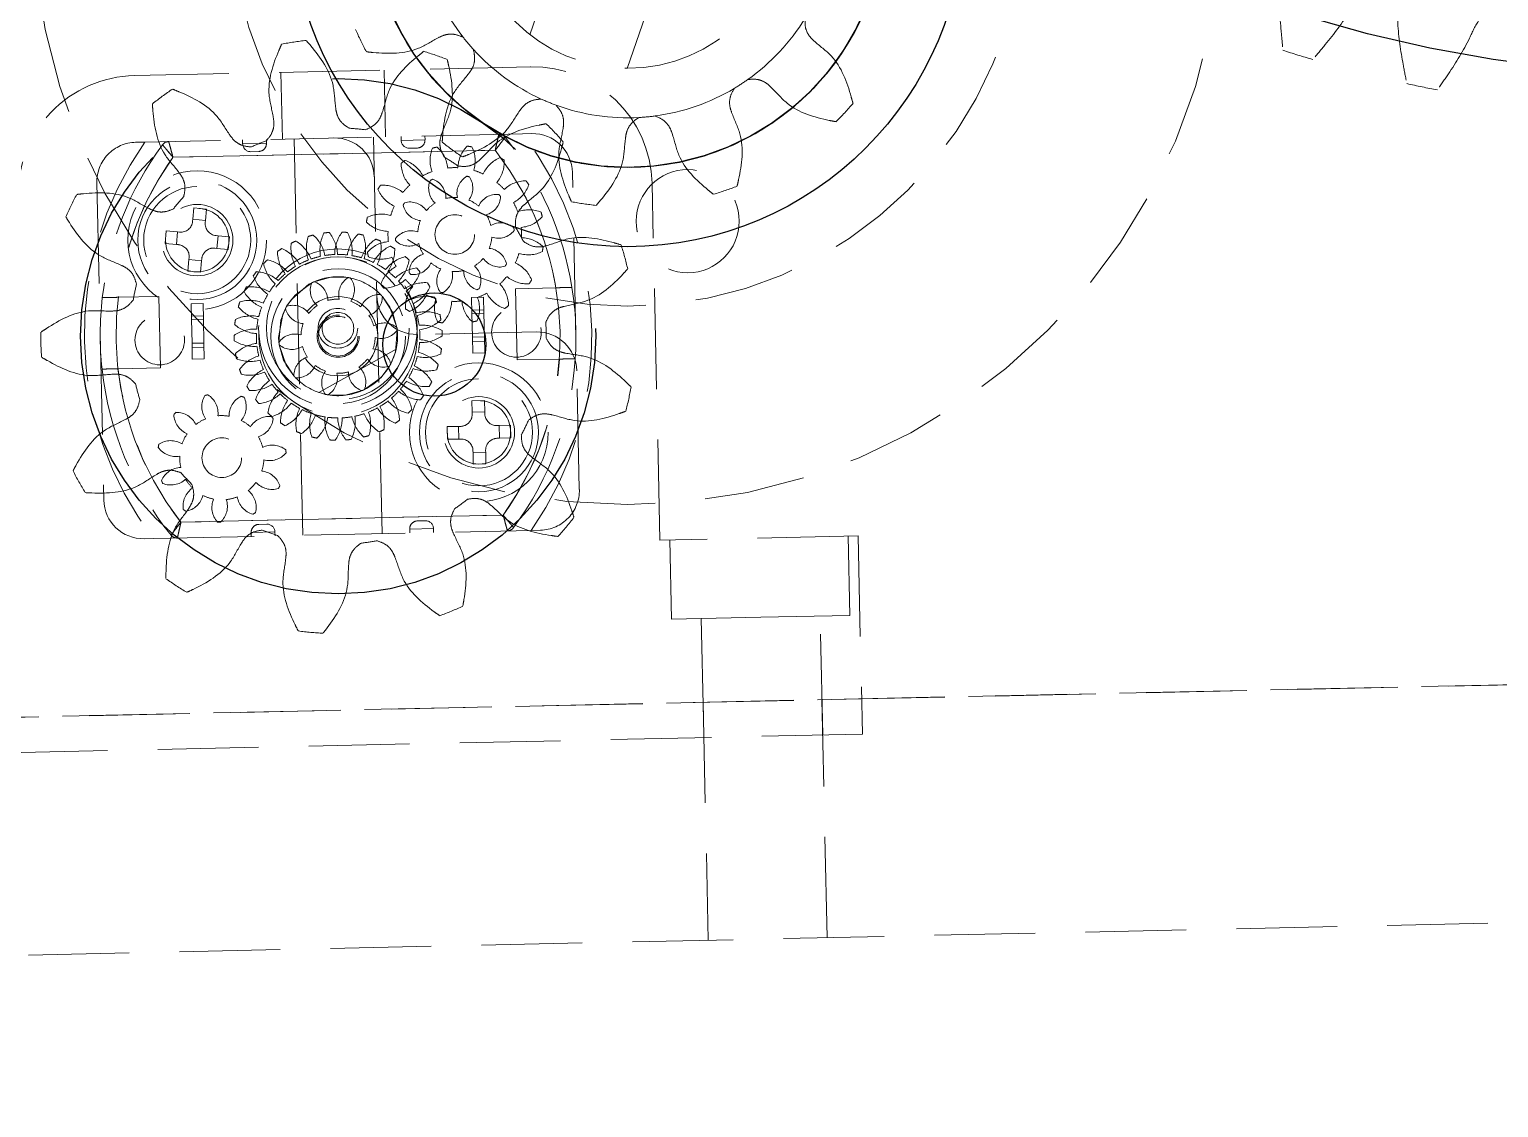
# Model space of a CAD drawing. Header units: millimetres. Extents: x 0 to 420, y 0 to 297.
# Drawn here: x 92.2 to 110.73, y 207.34 to 220.93 of the extents above; entities that cross this region are included whole.
import ezdxf

# ---------------------------------------------------------------- set-up
doc = ezdxf.new("R2010")
doc.units = ezdxf.units.MM
doc.linetypes.add('CENTERX2', pattern=[20.32, 12.7, -2.54, 2.54, -2.54])
doc.linetypes.add('HIDDEN', pattern=[1.905, 1.27, -0.635])

msp = doc.modelspace()

# ---------------------------------------------------------------- linework, layer by layer
at = {"color": 7, "linetype": 'HIDDEN', "lineweight": 18}
for p, q in [((98.777, 221.642), (98.509, 220.866)), ((99.738, 220.441), (100.006, 221.219)), ((98.52, 220.46), (93.521, 220.351)), ((95.37, 220.392), (95.389, 219.551)), ((96.688, 219.579), (96.67, 220.42)), ((98.418, 219.617), (93.654, 219.513)), ((98.535, 219.62), (98.418, 219.617)), ((93.654, 219.513), (93.537, 219.511)), ((94.887, 219.49), (94.886, 219.54)), ((95.187, 219.497), (94.887, 219.49)), ((94.887, 219.49), (95.187, 219.497)), ((95.187, 219.497), (95.186, 219.547)), ((95.645, 214.556), (95.536, 219.554)), ((95.645, 214.556), (95.536, 219.554)), ((96.645, 214.577), (96.536, 219.576)), ((96.645, 214.577), (96.536, 219.576)), ((96.887, 219.534), (96.886, 219.584)), ((97.187, 219.54), (96.887, 219.534)), ((96.887, 219.534), (97.187, 219.54)), ((96.989, 219.436), (97.089, 219.438)), ((97.187, 219.54), (97.186, 219.59)), ((94.008, 219.321), (98.072, 219.41)), ((98.072, 219.41), (94.008, 219.321)), ((94.99, 219.392), (95.09, 219.395)), ((99.133, 215.132), (99.046, 219.131)), ((93.048, 219), (93.135, 215.001)), ((100.15, 214.494), (100.052, 218.993)), ((94.258, 218.54), (94.272, 218.683)), ((94.431, 218.668), (94.272, 218.683)), ((94.258, 218.54), (94.256, 218.514)), ((94.418, 218.524), (94.258, 218.54)), ((94.415, 218.499), (94.418, 218.524)), ((94.418, 218.524), (94.431, 218.668)), ((93.923, 218.395), (93.908, 218.236)), ((94.067, 218.381), (93.923, 218.395)), ((94.067, 218.381), (94.052, 218.222)), ((94.092, 218.379), (94.067, 218.381)), ((94.576, 218.333), (94.55, 218.335)), ((94.561, 218.173), (94.576, 218.333)), ((94.576, 218.333), (94.72, 218.319)), ((94.704, 218.16), (94.72, 218.319)), ((94.052, 218.222), (93.908, 218.236)), ((94.052, 218.222), (94.077, 218.22)), ((94.535, 218.176), (94.561, 218.173)), ((94.561, 218.173), (94.704, 218.16)), ((94.21, 218.031), (94.196, 217.887)), ((94.212, 218.056), (94.21, 218.031)), ((94.21, 218.031), (94.369, 218.015)), ((94.369, 218.015), (94.355, 217.872)), ((94.369, 218.015), (94.371, 218.041)), ((94.196, 217.887), (94.355, 217.872)), ((95.723, 217.72), (95.758, 217.738)), ((98.838, 217.676), (98.328, 217.665)), ((98.328, 217.665), (98.348, 216.766)), ((93.829, 217.567), (93.319, 217.556)), ((93.849, 216.667), (93.829, 217.567)), ((94.237, 217.476), (94.387, 217.479)), ((94.241, 217.276), (94.237, 217.476)), ((94.387, 217.479), (94.391, 217.279)), ((97.775, 217.553), (97.925, 217.556)), ((97.779, 217.353), (97.775, 217.553)), ((97.928, 217.4), (97.778, 217.396)), ((97.925, 217.556), (97.929, 217.357)), ((94.39, 217.322), (94.24, 217.319)), ((94.391, 217.279), (94.241, 217.276)), ((94.241, 217.276), (94.248, 216.976)), ((94.398, 216.979), (94.391, 217.279)), ((97.929, 217.357), (97.779, 217.353)), ((97.779, 217.353), (97.786, 217.053)), ((97.936, 217.057), (97.929, 217.357)), ((95.344, 216.99), (95.341, 217.049)), ((98.59, 217.12), (97.09, 217.088)), ((97.786, 217.053), (97.936, 217.057)), ((97.79, 216.853), (97.786, 217.053)), ((97.936, 217.057), (97.94, 216.857)), ((94.248, 216.976), (94.398, 216.979)), ((94.252, 216.776), (94.248, 216.976)), ((94.249, 216.919), (94.399, 216.923)), ((94.398, 216.979), (94.402, 216.78)), ((95.848, 216.356), (96.823, 216.904)), ((96.823, 216.904), (95.848, 216.356)), ((97.787, 216.996), (97.937, 217)), ((97.94, 216.857), (97.79, 216.853)), ((93.315, 216.656), (93.849, 216.667)), ((94.402, 216.78), (94.252, 216.776)), ((98.348, 216.766), (98.882, 216.777)), ((97.939, 216.256), (97.779, 216.252)), ((97.782, 216.108), (97.779, 216.252)), ((97.942, 216.112), (97.782, 216.108)), ((97.782, 216.108), (97.782, 216.082)), ((97.942, 216.112), (97.939, 216.256)), ((97.942, 216.086), (97.942, 216.112)), ((97.61, 215.929), (97.466, 215.926)), ((97.466, 215.926), (97.469, 215.766)), ((97.61, 215.929), (97.614, 215.769)), ((97.636, 215.929), (97.61, 215.929)), ((98.121, 215.94), (98.096, 215.939)), ((98.121, 215.94), (98.266, 215.943)), ((98.125, 215.78), (98.121, 215.94)), ((98.269, 215.783), (98.266, 215.943)), ((97.614, 215.769), (97.469, 215.766)), ((97.614, 215.769), (97.639, 215.769)), ((98.099, 215.779), (98.125, 215.78)), ((98.125, 215.78), (98.269, 215.783)), ((97.792, 215.623), (97.793, 215.597)), ((97.793, 215.597), (97.953, 215.6)), ((97.793, 215.597), (97.796, 215.453)), ((97.953, 215.6), (97.952, 215.626)), ((97.953, 215.6), (97.956, 215.456)), ((97.796, 215.453), (97.956, 215.456)), ((98.173, 214.811), (94.109, 214.722)), ((94.109, 214.722), (98.173, 214.811)), ((93.763, 214.515), (98.527, 214.618)), ((95.192, 214.696), (95.092, 214.694)), ((96.994, 214.635), (97.294, 214.642)), ((97.294, 214.642), (96.994, 214.635)), ((96.994, 214.635), (96.995, 214.585)), ((97.192, 214.739), (97.092, 214.737)), ((97.294, 214.642), (97.295, 214.592)), ((98.527, 214.618), (98.644, 214.621)), ((93.646, 214.512), (93.763, 214.515)), ((94.994, 214.591), (95.294, 214.598)), ((95.294, 214.598), (94.994, 214.591)), ((94.994, 214.591), (94.995, 214.541)), ((95.294, 214.598), (95.295, 214.548)), ((102.65, 214.549), (100.15, 214.494)), ((100.275, 214.497), (100.297, 213.497)), ((102.546, 213.546), (102.525, 214.546)), ((102.65, 214.549), (102.704, 212.05)), ((100.297, 213.497), (101.422, 213.522)), ((100.672, 213.506), (100.705, 212.006)), ((101.422, 213.522), (102.546, 213.546)), ((102.204, 212.039), (102.171, 213.538)), ((141.835, 213.348), (68.042, 211.739)), ((147.213, 213.463), (85.212, 212.114)), ((141.835, 213.346), (85.214, 212.112)), ((100.695, 212.451), (100.76, 209.451)), ((102.26, 209.484), (102.194, 212.483)), ((102.704, 212.05), (89.707, 211.766)), ((141.068, 210.33), (68.107, 208.739))]:
    msp.add_line(p, q, dxfattribs=at)
at = {"color": 7, "linetype": 'HIDDEN', "lineweight": 18, "flags": 128}
for points in [[(95.788, 217.752), (96.001, 217.811), (96.216, 217.805)], [(95.442, 217.443), (95.549, 217.584), (95.758, 217.738)], [(95.442, 217.443), (95.501, 217.529), (95.723, 217.72)], [(95.341, 217.049), (95.392, 217.338), (95.426, 217.414)], [(95.344, 216.99), (95.368, 217.268), (95.426, 217.414)], [(96.649, 217.566), (96.744, 217.433), (96.833, 217.175)], [(96.649, 217.566), (96.777, 217.368), (96.833, 217.175)], [(96.837, 217.142), (96.813, 216.863), (96.755, 216.718)], [(95.532, 216.566), (95.437, 216.699), (95.348, 216.957)], [(95.532, 216.566), (95.404, 216.764), (95.348, 216.957)], [(96.739, 216.689), (96.632, 216.547), (96.423, 216.394)], [(96.394, 216.38), (96.18, 216.321), (95.965, 216.326)]]:
    msp.add_lwpolyline(points, dxfattribs=at)
at = {"color": 7, "linetype": 'Continuous', "lineweight": 25}
for centre, radius in [((99.742, 222.444), 43.065), ((99.742, 222.444), 4.25), ((99.742, 222.444), 3.25), ((99.742, 222.444), 3.25), ((97.305, 216.961), 0.65)]:
    msp.add_circle(centre, radius, dxfattribs=at)
at = {"color": 7, "linetype": 'CENTERX2'}
for centre, radius in [((113.135, 236.616), 16.25), ((99.742, 222.444), 3.25), ((96.091, 217.066), 3.25)]:
    msp.add_circle(centre, radius, dxfattribs=at)
at = {"color": 7, "linetype": 'HIDDEN', "lineweight": 18}
for centre, radius in [((99.742, 222.444), 7.5), ((99.742, 222.444), 5), ((99.742, 222.441), 3.25), ((99.742, 222.444), 2), ((94.314, 218.277), 0.875), ((100.501, 218.516), 0.65), ((94.314, 218.277), 0.75), ((94.314, 218.277), 0.675), ((94.314, 218.277), 0.45), ((94.314, 218.277), 0.4), ((97.563, 218.348), 0.25), ((96.088, 217.166), 1), ((96.091, 217.066), 1), ((96.088, 217.166), 0.9), ((96.091, 217.066), 0.85), ((96.091, 217.066), 0.5), ((96.088, 217.166), 0.25), ((98.34, 217.115), 0.313), ((93.841, 217.017), 0.312), ((96.091, 217.066), 0.266), ((96.091, 217.066), 0.25), ((96.088, 217.166), 0.2), ((97.867, 215.854), 0.875), ((97.867, 215.854), 0.75), ((97.867, 215.854), 0.675), ((97.867, 215.854), 0.45), ((97.867, 215.854), 0.4), ((94.624, 215.534), 0.25)]:
    msp.add_circle(centre, radius, dxfattribs=at)
for centre, radius, start, end in [((99.741, 222.442), 3.25, 181.246, 1.246), ((99.742, 222.441), 3.25, 181.2492, 1.2492), ((99.742, 222.444), 2.625, 194.5231, 217.7779), ((99.742, 222.444), 3.75, 203.7447, 208.5563), ((99.742, 222.444), 2.625, 305.2923, 328.5471), ((96.091, 217.066), 3.75, 96.1488, 100.9604), ((99.742, 222.444), 2.625, 217.7779, 222.2154), ((96.091, 217.066), 3.75, 68.4565, 73.2681), ((99.742, 222.444), 2.625, 222.2154, 245.4702), ((113.135, 236.616), 16.75, 252.1768, 253.5271), ((93.554, 218.852), 1.5, 91.2492, 181.2492), ((98.552, 218.961), 1.5, 1.2492, 91.2492), ((96.091, 217.066), 3.75, 123.8411, 128.6527), ((99.742, 222.444), 2.625, 277.6, 300.8548), ((99.742, 222.444), 2.625, 300.8548, 305.2923), ((113.135, 236.616), 16.75, 257.7152, 259.0656), ((99.742, 222.444), 2.625, 245.4702, 249.9077), ((99.742, 222.444), 3.75, 314.5139, 319.3255), ((99.742, 222.444), 2.625, 249.9077, 273.1625), ((99.742, 222.444), 2.625, 273.1625, 277.6), ((96.091, 217.066), 2.625, 82.4897, 86.9272), ((98.12, 219.511), 0.1, 38.8881, 91.2492), ((95.061, 217.043), 4.23, 325.0202, 37.4781), ((98.546, 219.12), 0.5, 1.2492, 91.2492), ((96.091, 217.066), 3.75, 40.7642, 45.5758), ((97.12, 217.088), 4.23, 145.0202, 217.4781), ((93.548, 219.011), 0.5, 91.2492, 181.2492), ((97.12, 217.088), 4.03, 143.6102, 173.3976), ((93.957, 219.42), 0.1, 91.2492, 143.6102), ((94.987, 219.492), 0.1, 181.2492, 271.2492), ((96.091, 217.066), 2.625, 110.182, 114.6195), ((95.087, 219.495), 0.1, 271.2492, 1.2492), ((96.047, 219.065), 0.5, 1.2492, 91.2492), ((96.987, 219.536), 0.1, 181.2492, 271.2492), ((97.087, 219.538), 0.1, 271.2492, 1.2492), ((97.651, 219.284), 0.4, 157.4154, 200.8437), ((97.563, 218.348), 1.125, 101.4166, 104.4927), ((97.075, 219.151), 0.4, 5.0657, 48.4939), ((99.742, 222.444), 3.75, 231.437, 236.2486), ((98.002, 219.179), 0.4, 134.9154, 178.3437), ((97.563, 218.348), 1.125, 78.9166, 81.9927), ((97.42, 219.277), 0.4, 342.5657, 25.9939), ((95.061, 217.043), 4.03, 9.1008, 38.8881), ((97.12, 217.088), 3.83, 144.3421, 218.1562), ((97.12, 217.088), 3.83, 144.3421, 172.9848), ((97.563, 218.348), 1.125, 123.9166, 126.9927), ((97.286, 219.246), 0.4, 179.9154, 223.3437), ((96.805, 218.904), 0.4, 27.5657, 70.9939), ((96.091, 217.066), 2.625, 54.7974, 59.2349), ((98.287, 218.948), 0.4, 112.4154, 155.8437), ((95.061, 217.043), 3.83, 324.3421, 38.1562), ((95.061, 217.043), 3.83, 9.5136, 38.1562), ((97.786, 219.261), 0.4, 320.0657, 3.4939), ((97.563, 218.348), 1.125, 56.4166, 59.4927), ((97.563, 218.348), 0.843, 109.8285, 118.5808), ((97.563, 218.348), 0.843, 87.3285, 96.0808), ((97.84, 218.866), 0.25, 119.9622, 191.6885), ((97.563, 218.348), 0.75, 75.7666, 78.2806), ((97.54, 218.935), 0.25, 322.3587, 34.085), ((97.563, 218.348), 0.843, 64.8285, 73.5808), ((97.563, 218.348), 1.125, 146.4166, 149.4927), ((96.963, 219.072), 0.4, 202.4154, 245.8437), ((96.65, 218.571), 0.4, 50.0657, 93.4939), ((97.563, 218.348), 0.843, 132.3285, 141.0808), ((97.483, 218.93), 0.25, 155.9622, 227.6885), ((97.563, 218.348), 0.75, 111.7666, 114.2806), ((97.2, 218.81), 0.25, 358.3587, 70.085), ((97.563, 218.348), 0.843, 42.3285, 51.0808), ((98.461, 218.625), 0.4, 89.9154, 133.3437), ((98.118, 219.106), 0.4, 297.5657, 340.9939), ((97.563, 218.348), 1.125, 33.9166, 36.9927), ((99.742, 222.444), 3.75, 286.8216, 291.6332), ((96.091, 217.066), 3.75, 151.5334, 156.3451), ((96.091, 217.066), 2.625, 137.8744, 142.3118), ((97.563, 218.348), 0.843, 154.8285, 163.5808), ((97.563, 218.348), 0.75, 147.7666, 150.2806), ((97.156, 218.772), 0.25, 191.9622, 263.6885), ((96.998, 218.508), 0.25, 34.3587, 106.085), ((97.563, 218.348), 0.468, 122.0348, 140.0125), ((97.563, 218.348), 0.468, 86.0348, 104.0125), ((97.563, 218.348), 0.468, 50.0348, 68.0125), ((98.092, 218.604), 0.25, 83.9622, 155.6885), ((97.89, 218.836), 0.25, 286.3587, 358.085), ((97.563, 218.348), 0.75, 39.7666, 42.2806), ((97.563, 218.348), 0.843, 19.8285, 28.5808), ((99.742, 222.444), 3.75, 259.1293, 263.9409), ((94.107, 218.528), 0.15, 264.5376, 354.5376), ((94.565, 218.484), 0.15, 174.5376, 264.5376), ((97.563, 218.348), 1.125, 168.9166, 171.9927), ((96.732, 218.787), 0.4, 224.9154, 268.3437), ((96.634, 218.205), 0.4, 72.5657, 115.9939), ((97.563, 218.348), 0.468, 158.0348, 176.0125), ((97.563, 218.348), 0.468, 14.0348, 32.0125), ((98.499, 218.26), 0.4, 67.4154, 110.8437), ((98.366, 218.836), 0.4, 275.0657, 318.4939), ((97.563, 218.348), 1.125, 11.4166, 14.4927), ((96.166, 218.179), 0.475, 162.3825, 198.7829), ((96.091, 217.066), 1.313, 103.8214, 106.7067), ((95.46, 217.987), 0.475, 11.7452, 48.1457), ((96.337, 218.154), 0.475, 153.4798, 189.8802), ((96.091, 217.066), 1.313, 94.9187, 97.804), ((95.61, 218.073), 0.475, 2.8425, 39.243), ((96.523, 218.094), 0.475, 143.4351, 179.8355), ((96.091, 217.066), 1.313, 84.8741, 87.7594), ((95.793, 218.141), 0.475, 352.7979, 29.1983), ((96.677, 218.015), 0.475, 134.5324, 170.9329), ((96.091, 217.066), 1.313, 75.9714, 78.8567), ((95.963, 218.174), 0.475, 343.8952, 20.2956), ((97.563, 218.348), 0.843, 177.3285, 186.0808), ((97.012, 218.145), 0.25, 70.3587, 142.085), ((97.563, 218.348), 0.468, 338.0348, 356.0125), ((98.141, 218.245), 0.25, 47.9622, 119.6885), ((98.114, 218.551), 0.25, 250.3587, 322.085), ((97.563, 218.348), 0.75, 3.7666, 6.2806), ((96.091, 217.066), 2.625, 27.1051, 31.5426), ((97.563, 218.348), 0.843, 357.3285, 6.0808), ((94.063, 218.07), 0.15, 354.5376, 84.5376), ((94.521, 218.027), 0.15, 84.5376, 174.5376), ((96.091, 217.066), 1.313, 122.7688, 125.6541), ((95.8, 218.143), 0.475, 181.3299, 217.7303), ((95.195, 217.732), 0.475, 30.6926, 67.093), ((95.971, 218.175), 0.475, 172.4272, 208.8276), ((96.091, 217.066), 1.313, 113.8661, 116.7514), ((95.309, 217.862), 0.475, 21.7899, 58.1903), ((96.834, 217.898), 0.475, 124.4878, 160.8882), ((96.76, 217.86), 0.4, 95.0657, 138.4939), ((96.954, 217.773), 0.475, 115.5851, 151.9855), ((96.091, 217.066), 1.313, 65.9267, 68.812), ((96.159, 218.18), 0.475, 333.8505, 10.2509), ((96.33, 218.156), 0.475, 324.9478, 1.3482), ((96.091, 217.066), 1.313, 57.024, 59.9093), ((97.563, 218.348), 0.75, 183.7666, 186.2806), ((96.985, 218.452), 0.25, 227.9622, 299.6885), ((97.563, 218.348), 0.468, 194.0348, 212.0125), ((97.97, 217.925), 0.25, 11.9622, 83.6885), ((98.492, 218.492), 0.4, 252.5657, 295.9939), ((98.394, 217.909), 0.4, 44.9154, 88.3437), ((97.563, 218.348), 1.125, 348.9166, 351.9927), ((96.091, 217.066), 3.75, 13.0719, 17.8835), ((96.091, 217.066), 1.312, 132.8135, 135.6988), ((95.617, 218.076), 0.475, 191.3745, 227.775), ((95.093, 217.566), 0.475, 40.7373, 77.1377), ((96.091, 217.066), 1.031, 121.3369, 128.228), ((96.091, 217.066), 1.031, 111.2922, 118.1833), ((96.091, 217.066), 1.031, 102.3895, 109.2806), ((96.091, 217.066), 1.031, 92.3448, 99.2359), ((96.091, 217.066), 1.031, 83.4421, 90.3333), ((96.091, 217.066), 1.031, 73.3975, 80.2886), ((96.091, 217.066), 1.031, 64.4948, 71.3859), ((97.563, 218.348), 1.125, 191.4166, 194.4927), ((96.627, 218.436), 0.4, 247.4154, 290.8437), ((96.091, 217.066), 1.031, 54.4501, 61.3412), ((97.008, 217.59), 0.4, 117.5657, 160.9939), ((97.064, 217.612), 0.475, 105.5404, 141.9408), ((97.563, 218.348), 0.843, 199.8285, 208.5808), ((96.516, 218.097), 0.475, 314.9031, 351.3035), ((96.091, 217.066), 1.313, 46.9793, 49.8646), ((97.236, 217.86), 0.25, 106.3587, 178.085), ((97.034, 218.092), 0.25, 263.9622, 335.6885), ((97.563, 218.348), 0.468, 230.0348, 248.0125), ((97.563, 218.348), 0.468, 302.0348, 320.0125), ((97.643, 217.766), 0.25, 335.9622, 47.6885), ((98.128, 218.188), 0.25, 214.3587, 286.085), ((97.563, 218.348), 0.75, 327.7666, 330.2806), ((97.563, 218.348), 0.843, 334.8285, 343.5808), ((98.162, 217.625), 0.4, 22.4154, 65.8437), ((96.091, 217.066), 1.313, 141.7162, 144.6015), ((95.466, 217.991), 0.475, 200.2772, 236.6777), ((95.028, 217.405), 0.475, 49.64, 86.0404), ((96.091, 217.066), 1.031, 130.2396, 137.1307), ((96.091, 217.066), 0.75, 80.3389, 113.8249), ((96.349, 217.593), 0.25, 122.0205, 193.7468), ((96.091, 217.066), 0.75, 77.8249, 80.3389), ((96.091, 217.066), 0.75, 44.3389, 77.8249), ((96.047, 217.652), 0.25, 324.417, 36.1433), ((96.091, 217.066), 0.75, 44.3389, 77.8249), ((96.665, 218.071), 0.4, 269.9154, 313.3437), ((96.091, 217.066), 1.031, 45.5474, 52.4385), ((97.137, 217.454), 0.475, 96.6377, 133.0381), ((96.091, 217.066), 1.031, 35.5027, 42.3938), ((97.563, 218.348), 0.843, 222.3285, 231.0808), ((96.671, 218.019), 0.475, 306.0004, 342.4009), ((97.563, 218.348), 0.75, 219.7666, 222.2806), ((96.091, 217.066), 1.312, 38.0766, 40.9619), ((97.586, 217.761), 0.25, 142.3587, 214.085), ((97.286, 217.83), 0.25, 299.9622, 11.6885), ((97.563, 218.348), 0.468, 266.0348, 284.0125), ((97.926, 217.887), 0.25, 178.3587, 250.085), ((97.563, 218.348), 0.843, 312.3285, 321.0808), ((98.476, 218.125), 0.4, 230.0657, 273.4939), ((97.563, 218.348), 1.125, 326.4166, 329.4927), ((96.091, 217.066), 2.625, 165.5667, 170.0041), ((96.091, 217.066), 1.313, 151.7608, 154.6461), ((95.314, 217.868), 0.475, 210.3219, 246.7223), ((94.985, 217.215), 0.475, 59.6846, 96.0851), ((96.091, 217.066), 1.031, 149.1869, 156.0781), ((96.091, 217.066), 1.031, 140.2842, 147.1754), ((95.99, 217.644), 0.25, 158.0205, 229.7468), ((96.091, 217.066), 0.75, 113.8249, 116.3389), ((95.711, 217.514), 0.25, 0.417, 72.1433), ((96.61, 217.341), 0.25, 86.0205, 157.7468), ((97.079, 217.588), 0.5, 181.2492, 271.2492), ((96.091, 217.066), 0.75, 41.8249, 44.3389), ((97.563, 218.348), 1.125, 213.9166, 216.9927), ((97.188, 217.266), 0.475, 86.593, 122.9934), ((97.34, 217.435), 0.4, 140.0657, 183.4939), ((96.091, 217.066), 1.031, 26.6, 33.4911), ((96.839, 217.749), 0.4, 292.4154, 335.8437), ((96.828, 217.903), 0.475, 295.9558, 332.3562), ((97.563, 218.348), 0.843, 244.8285, 253.5808), ((96.091, 217.066), 1.313, 28.032, 30.9172), ((97.563, 218.348), 0.75, 255.7666, 258.2806), ((97.563, 218.348), 0.75, 291.7666, 294.2806), ((97.563, 218.348), 0.843, 289.8285, 298.5808), ((98.321, 217.793), 0.4, 207.5657, 250.9939), ((97.84, 217.45), 0.4, 359.9154, 43.3437), ((95.061, 217.043), 4.03, 356.2745, 9.1008), ((97.12, 217.088), 4.03, 173.3976, 186.2239), ((96.091, 217.066), 1.312, 160.6635, 163.5488), ((95.2, 217.738), 0.475, 219.2246, 255.625), ((94.975, 217.042), 0.475, 68.5873, 104.9878), ((96.091, 217.066), 1.031, 159.2316, 166.1227), ((96.091, 217.066), 0.75, 149.8249, 152.3389), ((95.669, 217.475), 0.25, 194.0205, 265.7468), ((95.52, 217.205), 0.25, 36.417, 108.1433), ((96.091, 217.066), 0.468, 124.093, 142.0707), ((96.091, 217.066), 0.468, 88.093, 106.0707), ((96.091, 217.066), 0.468, 52.093, 70.0707), ((96.399, 217.565), 0.25, 288.417, 0.1433), ((97.563, 218.348), 1.125, 236.4166, 239.4927), ((97.206, 217.094), 0.475, 77.6903, 114.0907), ((96.091, 217.066), 1.031, 16.5554, 23.4465), ((96.949, 217.779), 0.475, 287.0531, 323.4535), ((97.706, 217.42), 0.4, 162.5657, 205.9939), ((96.091, 217.066), 1.313, 19.1293, 22.0146), ((97.124, 217.517), 0.4, 314.9154, 358.3437), ((97.563, 218.348), 0.843, 267.3285, 276.0808), ((98.051, 217.545), 0.4, 185.0657, 228.4939), ((97.475, 217.413), 0.4, 337.4154, 20.8437), ((97.563, 218.348), 1.125, 303.9166, 306.9927), ((96.091, 217.066), 1.312, 170.7082, 173.5935), ((95.096, 217.572), 0.475, 229.2693, 265.6697), ((94.996, 216.847), 0.475, 78.632, 115.0324), ((96.091, 217.066), 1.031, 168.1343, 175.0254), ((96.091, 217.066), 0.468, 160.093, 178.0707), ((96.091, 217.066), 0.468, 16.093, 34.0707), ((96.672, 216.983), 0.25, 50.0205, 121.7468), ((97.194, 216.899), 0.475, 67.6457, 104.0461), ((96.091, 217.066), 1.031, 7.6527, 14.5438), ((97.155, 216.73), 0.475, 58.743, 95.1434), ((97.06, 217.618), 0.475, 277.0084, 313.4088), ((97.563, 218.348), 1.125, 258.9166, 261.9927), ((96.091, 217.066), 1.313, 9.0846, 11.9699), ((97.563, 218.348), 1.125, 281.4166, 284.4927), ((96.091, 217.066), 2.625, 359.4128, 3.8503), ((96.091, 217.066), 3.75, 179.2258, 184.0374), ((95.043, 216.681), 0.475, 87.5347, 123.9351), ((96.091, 217.066), 1.312, 179.6109, 182.4962), ((96.091, 217.066), 1.031, 178.179, 185.0701), ((95.547, 216.843), 0.25, 72.417, 144.1433), ((96.091, 217.066), 0.468, 340.093, 358.0707), ((96.634, 217.288), 0.25, 252.417, 324.1433), ((96.091, 217.066), 0.75, 332.3389, 5.8249), ((96.091, 217.066), 0.75, 5.8249, 8.3389), ((96.091, 217.066), 1.031, 357.608, 4.4991), ((97.134, 217.461), 0.475, 268.1057, 304.5061), ((97.08, 216.55), 0.475, 48.6983, 85.0987), ((96.091, 217.066), 1.313, 0.1819, 3.0672), ((98.601, 216.62), 0.5, 1.2492, 91.2492), ((95.03, 217.412), 0.475, 238.172, 274.5724), ((95.126, 216.504), 0.475, 97.5794, 133.9798), ((96.091, 217.066), 1.313, 189.6556, 192.5409), ((96.091, 217.066), 1.031, 187.0817, 193.9728), ((96.091, 217.066), 0.75, 185.8249, 188.3389), ((95.509, 217.149), 0.25, 230.0205, 301.7468), ((96.091, 217.066), 0.468, 196.093, 214.0707), ((96.512, 216.657), 0.25, 14.0205, 85.7468), ((97.187, 217.273), 0.475, 258.061, 294.4614), ((96.091, 217.066), 1.031, 348.7053, 355.5964), ((96.988, 216.403), 0.475, 39.7956, 76.196), ((96.091, 217.066), 1.313, 350.1372, 353.0225), ((97.12, 217.088), 4.03, 186.2239, 218.8881), ((97.12, 217.088), 3.83, 186.4844, 218.1562), ((94.986, 217.222), 0.475, 248.2166, 284.6171), ((95.225, 216.361), 0.475, 106.4821, 142.8825), ((96.091, 217.066), 1.312, 198.5583, 201.4436), ((95.361, 216.221), 0.475, 116.5268, 152.9272), ((96.091, 217.066), 1.031, 197.1264, 204.0175), ((95.782, 216.566), 0.25, 108.417, 180.1433), ((95.571, 216.791), 0.25, 266.0205, 337.7468), ((96.091, 217.066), 0.468, 232.093, 250.0707), ((96.091, 217.066), 0.468, 304.093, 322.0707), ((96.191, 216.487), 0.25, 338.0205, 49.7468), ((96.091, 217.066), 0.75, 296.3389, 329.8249), ((96.661, 216.926), 0.25, 216.417, 288.1433), ((96.091, 217.066), 0.75, 329.8249, 332.3389), ((96.091, 217.066), 1.031, 329.7579, 336.649), ((97.206, 217.101), 0.475, 249.1583, 285.5587), ((96.091, 217.066), 1.031, 338.6606, 345.5517), ((96.859, 216.256), 0.475, 29.7509, 66.1513), ((96.091, 217.066), 1.313, 341.2345, 344.1198), ((95.061, 217.043), 3.83, 324.3421, 356.014), ((95.061, 217.043), 4.03, 323.6102, 356.2745), ((96.091, 217.066), 2.625, 193.259, 197.6965), ((94.975, 217.049), 0.475, 257.1193, 293.5198), ((95.501, 216.119), 0.475, 125.4294, 161.8299), ((96.091, 217.066), 1.031, 206.029, 212.9202), ((96.091, 217.066), 0.75, 221.8249, 224.3389), ((96.091, 217.066), 0.75, 224.3389, 257.8249), ((96.091, 217.066), 0.75, 224.3389, 257.8249), ((96.134, 216.48), 0.25, 144.417, 216.1433), ((95.832, 216.538), 0.25, 302.0205, 13.7468), ((96.091, 217.066), 0.468, 268.093, 286.0707), ((96.47, 216.618), 0.25, 180.417, 252.1433), ((96.091, 217.066), 1.031, 319.7133, 326.6044), ((97.195, 216.906), 0.475, 239.1137, 275.5141), ((96.724, 216.147), 0.475, 20.8482, 57.2486), ((96.091, 217.066), 1.313, 331.1898, 334.0751), ((94.647, 216.179), 0.275, 149.8565, 214.4092), ((94.624, 215.534), 0.813, 102.432, 105.2983), ((94.302, 216.094), 0.275, 353.3211, 57.8738), ((94.992, 216.064), 0.275, 117.1292, 181.682), ((94.624, 215.534), 0.812, 69.7048, 72.571), ((94.657, 216.179), 0.275, 320.5938, 25.1465), ((96.091, 217.066), 1.312, 208.6029, 211.4882), ((94.995, 216.855), 0.475, 267.164, 303.5644), ((95.041, 216.688), 0.475, 276.0667, 312.4671), ((95.675, 216.03), 0.475, 135.4741, 171.8745), ((96.091, 217.066), 1.031, 216.0737, 222.9648), ((96.091, 217.066), 1.031, 224.9764, 231.8675), ((96.091, 217.066), 0.75, 257.8249, 260.3389), ((96.091, 217.066), 0.75, 260.3389, 293.8249), ((96.091, 217.066), 0.75, 293.8249, 296.3389), ((96.091, 217.066), 1.031, 310.8106, 317.7017), ((96.391, 215.991), 0.475, 1.9009, 38.3013), ((97.157, 216.737), 0.475, 230.211, 266.6114), ((96.554, 216.051), 0.475, 10.8036, 47.204), ((96.091, 217.066), 1.313, 322.2872, 325.1725), ((96.091, 217.066), 3.75, 345.3796, 350.1912), ((94.624, 215.534), 0.813, 135.1593, 138.0255), ((94.05, 215.831), 0.275, 26.0483, 90.6011), ((96.091, 217.066), 1.312, 217.5056, 220.3909), ((96.091, 217.066), 1.313, 227.5503, 230.4356), ((95.123, 216.51), 0.475, 286.1114, 322.5118), ((95.84, 215.978), 0.475, 144.3768, 180.7772), ((95.22, 216.367), 0.475, 295.0141, 331.4145), ((96.091, 217.066), 1.031, 235.0211, 241.9122), ((96.034, 215.951), 0.475, 154.4215, 190.8219), ((96.091, 217.066), 1.031, 243.9238, 250.8149), ((96.207, 215.956), 0.475, 163.3242, 199.7246), ((96.091, 217.066), 1.031, 281.8185, 288.7096), ((96.864, 216.261), 0.475, 201.2189, 237.6193), ((96.091, 217.066), 1.031, 291.8632, 298.7543), ((96.026, 215.952), 0.475, 342.9535, 19.3539), ((96.992, 216.409), 0.475, 211.2636, 247.664), ((96.091, 217.066), 1.031, 300.7659, 307.657), ((96.199, 215.955), 0.475, 351.8562, 28.2566), ((97.083, 216.556), 0.475, 220.1663, 256.5667), ((96.091, 217.066), 1.312, 312.2425, 315.1278), ((94.294, 216.089), 0.275, 182.5838, 247.1365), ((94.624, 215.534), 0.531, 112.5389, 127.9186), ((94.624, 215.534), 0.531, 79.8117, 95.1914), ((94.624, 215.534), 0.531, 47.0844, 62.4641), ((95.221, 215.78), 0.275, 84.402, 148.9547), ((95, 216.059), 0.275, 287.8665, 352.4193), ((94.624, 215.534), 0.813, 36.9775, 39.8437), ((96.091, 217.066), 1.312, 236.453, 239.3383), ((95.356, 216.226), 0.475, 305.0588, 341.4592), ((96.091, 217.066), 1.031, 253.9685, 260.8596), ((95.494, 216.123), 0.475, 313.9614, 350.3619), ((96.399, 215.993), 0.475, 173.3689, 209.7693), ((96.091, 217.066), 1.031, 262.8712, 269.7623), ((95.668, 216.033), 0.475, 324.0061, 0.4065), ((96.561, 216.054), 0.475, 182.2716, 218.672), ((96.091, 217.066), 1.031, 272.9158, 279.8069), ((95.833, 215.98), 0.475, 332.9088, 9.3092), ((96.73, 216.151), 0.475, 192.3162, 228.7166), ((96.091, 217.066), 1.313, 303.3398, 306.2251), ((97.632, 216.079), 0.15, 271.2492, 1.2492), ((98.092, 216.089), 0.15, 181.2492, 271.2492), ((96.091, 217.066), 2.625, 331.7205, 336.158), ((93.98, 215.474), 0.275, 58.7756, 123.3283), ((94.624, 215.534), 0.531, 145.2662, 160.6459), ((94.624, 215.534), 0.531, 14.3571, 29.7368), ((96.091, 217.066), 1.312, 246.4977, 249.383), ((96.091, 217.066), 1.313, 255.4004, 258.2857), ((96.091, 217.066), 1.312, 265.4451, 268.3303), ((96.091, 217.066), 1.312, 274.3477, 277.233), ((96.091, 217.066), 1.312, 284.3924, 287.2777), ((96.091, 217.066), 1.313, 293.2951, 296.1804), ((97.642, 215.619), 0.15, 1.2492, 91.2492), ((98.102, 215.629), 0.15, 91.2492, 181.2492), ((94.624, 215.534), 0.812, 167.8866, 170.7528), ((94.046, 215.823), 0.275, 215.3111, 279.8638), ((94.624, 215.534), 0.531, 177.9935, 193.3732), ((95.259, 215.418), 0.275, 51.6747, 116.2274), ((95.224, 215.772), 0.275, 255.1393, 319.692), ((94.624, 215.534), 0.813, 4.2502, 7.1165), ((96.091, 217.066), 3.75, 206.9181, 211.7297), ((94.114, 215.136), 0.275, 91.5029, 156.0556), ((94.624, 215.534), 0.531, 341.6299, 357.0095), ((95.096, 215.093), 0.275, 18.9474, 83.5001), ((94.624, 215.534), 0.813, 200.6138, 203.4801), ((93.981, 215.465), 0.275, 248.0383, 312.591), ((96.091, 217.066), 2.625, 220.9513, 225.3888), ((94.624, 215.534), 0.531, 210.7208, 226.1004), ((94.624, 215.534), 0.531, 308.9026, 324.2823), ((95.258, 215.409), 0.275, 222.412, 286.9647), ((94.624, 215.534), 0.813, 331.5229, 334.3892), ((93.635, 215.012), 0.5, 181.2492, 271.2492), ((94.41, 214.924), 0.275, 124.2302, 188.7829), ((94.12, 215.128), 0.275, 280.7656, 345.3183), ((94.624, 215.534), 0.531, 243.448, 258.8277), ((94.774, 214.905), 0.275, 156.9574, 221.5102), ((94.419, 214.921), 0.275, 313.4929, 18.0456), ((94.624, 215.534), 0.531, 276.1753, 291.555), ((95.09, 215.086), 0.275, 189.6847, 254.2374), ((94.783, 214.907), 0.275, 346.2201, 50.7729), ((96.091, 217.066), 2.625, 304.0282, 308.4657), ((98.634, 215.121), 0.5, 271.2492, 1.2492), ((94.624, 215.534), 0.813, 233.3411, 236.2074), ((94.624, 215.534), 0.813, 298.7957, 301.6619), ((94.624, 215.534), 0.813, 266.0684, 268.9346), ((95.094, 214.594), 0.1, 91.2492, 181.2492), ((96.091, 217.066), 2.625, 248.6436, 253.0811), ((95.194, 214.596), 0.1, 1.2492, 91.2492), ((97.094, 214.637), 0.1, 91.2492, 181.2492), ((97.194, 214.639), 0.1, 1.2492, 91.2492), ((98.224, 214.712), 0.1, 271.2492, 323.6102), ((96.091, 217.066), 3.75, 317.6873, 322.4989), ((94.061, 214.621), 0.1, 218.8881, 271.2492), ((96.091, 217.066), 2.625, 276.3359, 280.7734), ((96.091, 217.066), 3.75, 234.6104, 239.422), ((96.091, 217.066), 3.75, 289.995, 294.8066), ((96.091, 217.066), 3.75, 262.3027, 267.1143)]:
    msp.add_arc(centre, radius, start, end, dxfattribs=at)
for points, knots in [([(107.817, 221.924), (107.848, 221.903), (107.904, 221.865), (107.956, 221.783), (107.988, 221.64), (107.954, 221.349), (107.976, 221.006), (108.001, 220.751), (108.009, 220.67)], [0, 0, 0, 0, 0.083757, 0.152386, 0.216575, 0.414392, 0.81295, 1, 1, 1, 1]), ([(109.25, 221.482), (109.213, 221.482), (109.146, 221.482), (109.057, 221.443), (108.95, 221.343), (108.813, 221.084), (108.603, 220.813), (108.438, 220.616), (108.386, 220.553)], [0, 0, 0, 0, 0.083757, 0.152386, 0.216575, 0.414392, 0.81295, 1, 1, 1, 1]), ([(109.26, 221.479), (109.293, 221.461), (109.352, 221.429), (109.412, 221.352), (109.457, 221.213), (109.452, 220.92), (109.506, 220.581), (109.556, 220.33), (109.572, 220.249)], [0, 0, 0, 0, 0.083757, 0.152386, 0.216575, 0.414392, 0.81295, 1, 1, 1, 1]), ([(110.729, 221.177), (110.692, 221.174), (110.625, 221.167), (110.54, 221.12), (110.443, 221.01), (110.333, 220.739), (110.149, 220.449), (110.004, 220.238), (109.958, 220.17)], [0, 0, 0, 0, 0.083757, 0.152386, 0.216575, 0.414392, 0.81295, 1, 1, 1, 1]), ([(101.981, 221.074), (101.98, 221.032), (101.978, 220.957), (102.024, 220.857), (102.138, 220.742), (102.406, 220.558), (102.522, 220.239), (102.578, 220.027), (102.586, 219.999)], [0, 0, 0, 0, 0.0972649, 0.1761957, 0.251012, 0.4787776, 0.9324452, 1, 1, 1, 1]), ([(95.185, 219.53), (95.212, 219.562), (95.26, 219.62), (95.286, 219.726), (95.268, 219.887), (95.172, 220.198), (95.278, 220.52), (95.366, 220.721), (95.378, 220.747)], [0, 0, 0, 0, 0.097265, 0.176196, 0.251012, 0.478778, 0.932445, 1, 1, 1, 1]), ([(96.231, 219.687), (96.196, 219.71), (96.133, 219.751), (96.077, 219.845), (96.047, 220.005), (96.047, 220.33), (95.851, 220.606), (95.707, 220.773), (95.689, 220.794)], [0, 0, 0, 0, 0.097265, 0.176196, 0.251012, 0.478778, 0.932445, 1, 1, 1, 1]), ([(97.667, 220.836), (97.628, 220.851), (97.558, 220.88), (97.449, 220.872), (97.301, 220.806), (97.034, 220.621), (96.695, 220.625), (96.476, 220.648), (96.448, 220.651)], [0, 0, 0, 0, 0.097265, 0.176196, 0.251012, 0.478778, 0.932445, 1, 1, 1, 1]), ([(96.434, 219.668), (96.472, 219.684), (96.542, 219.713), (96.614, 219.796), (96.673, 219.947), (96.733, 220.266), (96.976, 220.502), (97.148, 220.639), (97.17, 220.657)], [0, 0, 0, 0, 0.097265, 0.176196, 0.251012, 0.478778, 0.932445, 1, 1, 1, 1]), ([(97.433, 219.321), (97.413, 219.358), (97.376, 219.424), (97.371, 219.533), (97.418, 219.688), (97.569, 219.976), (97.524, 220.312), (97.474, 220.526), (97.468, 220.554)], [0, 0, 0, 0, 0.097265, 0.176196, 0.251012, 0.478778, 0.932445, 1, 1, 1, 1]), ([(97.797, 220.68), (97.806, 220.639), (97.822, 220.565), (97.796, 220.459), (97.705, 220.325), (97.477, 220.093), (97.421, 219.759), (97.406, 219.54), (97.404, 219.511)], [0, 0, 0, 0, 0.097265, 0.176196, 0.251012, 0.478778, 0.932445, 1, 1, 1, 1]), ([(94.997, 219.452), (94.956, 219.456), (94.881, 219.463), (94.787, 219.521), (94.686, 219.648), (94.535, 219.935), (94.233, 220.089), (94.029, 220.17), (94.002, 220.181)], [0, 0, 0, 0, 0.097265, 0.176196, 0.251012, 0.478778, 0.932445, 1, 1, 1, 1]), ([(101.088, 220.19), (101.068, 220.154), (101.031, 220.088), (101.025, 219.978), (101.073, 219.823), (101.224, 219.536), (101.18, 219.2), (101.13, 218.985), (101.124, 218.958)], [0, 0, 0, 0, 0.097265, 0.176196, 0.251012, 0.478778, 0.932445, 1, 1, 1, 1]), ([(101.258, 220.301), (101.3, 220.305), (101.375, 220.312), (101.477, 220.272), (101.6, 220.166), (101.802, 219.912), (102.127, 219.817), (102.343, 219.775), (102.371, 219.77)], [0, 0, 0, 0, 0.097265, 0.176196, 0.251012, 0.478778, 0.932445, 1, 1, 1, 1]), ([(94.144, 218.827), (94.152, 218.867), (94.168, 218.941), (94.141, 219.047), (94.051, 219.182), (93.822, 219.412), (93.766, 219.747), (93.75, 219.966), (93.748, 219.994)], [0, 0, 0, 0, 0.0972649, 0.1761957, 0.251012, 0.4787776, 0.9324452, 1, 1, 1, 1]), ([(98.652, 220.056), (98.61, 220.052), (98.535, 220.044), (98.442, 219.987), (98.341, 219.859), (98.191, 219.572), (97.889, 219.417), (97.685, 219.336), (97.658, 219.326)], [0, 0, 0, 0, 0.097265, 0.176196, 0.251012, 0.478778, 0.932445, 1, 1, 1, 1]), ([(98.84, 219.978), (98.866, 219.946), (98.915, 219.889), (98.941, 219.782), (98.923, 219.621), (98.828, 219.31), (98.935, 218.988), (99.023, 218.787), (99.034, 218.761)], [0, 0, 0, 0, 0.097265, 0.176196, 0.251012, 0.478778, 0.932445, 1, 1, 1, 1]), ([(99.886, 219.823), (99.852, 219.8), (99.789, 219.759), (99.733, 219.664), (99.703, 219.505), (99.703, 219.18), (99.507, 218.903), (99.364, 218.736), (99.346, 218.715)], [0, 0, 0, 0, 0.097265, 0.176196, 0.251012, 0.478778, 0.932445, 1, 1, 1, 1]), ([(100.089, 219.842), (100.127, 219.826), (100.197, 219.797), (100.269, 219.715), (100.329, 219.564), (100.389, 219.244), (100.633, 219.009), (100.805, 218.872), (100.827, 218.854)], [0, 0, 0, 0, 0.097265, 0.176196, 0.251012, 0.478778, 0.932445, 1, 1, 1, 1]), ([(97.604, 219.211), (97.645, 219.207), (97.72, 219.2), (97.823, 219.24), (97.945, 219.346), (98.147, 219.601), (98.472, 219.697), (98.687, 219.739), (98.715, 219.744)], [0, 0, 0, 0, 0.097265, 0.176196, 0.251012, 0.478778, 0.932445, 1, 1, 1, 1]), ([(98.118, 219.611), (98.118, 219.61), (98.117, 219.61), (98.114, 219.595), (98.104, 219.551), (98.09, 219.487), (98.078, 219.436), (98.073, 219.41), (98.072, 219.41)], [0, 0, 0, 0, 0.061125, 0.274231, 0.508347, 0.752194, 0.993272, 1, 1, 1, 1]), ([(98.072, 219.41), (98.073, 219.41), (98.078, 219.436), (98.09, 219.487), (98.103, 219.545), (98.112, 219.585), (98.117, 219.607), (98.117, 219.61), (98.118, 219.611)], [0, 0, 0, 0, 0.006722, 0.247604, 0.491253, 0.65838, 0.852275, 1, 1, 1, 1]), ([(93.876, 219.479), (93.876, 219.479), (93.877, 219.478), (93.887, 219.466), (93.915, 219.432), (93.957, 219.382), (93.991, 219.342), (94.008, 219.322), (94.008, 219.321)], [0, 0, 0, 0, 0.061106, 0.274163, 0.5083, 0.752207, 0.993275, 1, 1, 1, 1]), ([(94.008, 219.321), (94.008, 219.322), (93.991, 219.342), (93.957, 219.382), (93.919, 219.428), (93.893, 219.459), (93.879, 219.476), (93.877, 219.478), (93.876, 219.479)], [0, 0, 0, 0, 0.0067198, 0.247591, 0.4912989, 0.6584488, 0.8523203, 1, 1, 1, 1]), ([(93.954, 219.52), (93.955, 219.52), (93.955, 219.519), (93.959, 219.504), (93.97, 219.461), (93.988, 219.397), (94.001, 219.347), (94.008, 219.322), (94.008, 219.321)], [0, 0, 0, 0, 0.061125, 0.274231, 0.508347, 0.752194, 0.993272, 1, 1, 1, 1]), ([(93.954, 219.52), (93.955, 219.519), (93.955, 219.516), (93.961, 219.495), (93.972, 219.455), (93.988, 219.397), (94.001, 219.347), (94.008, 219.322), (94.008, 219.321)], [0, 0, 0, 0, 0.1477249, 0.3416202, 0.5087474, 0.7523956, 0.9932779, 1, 1, 1, 1]), ([(98.072, 219.41), (98.073, 219.41), (98.089, 219.431), (98.121, 219.472), (98.161, 219.525), (98.188, 219.56), (98.197, 219.573), (98.198, 219.573), (98.198, 219.573)], [0, 0, 0, 0, 0.006725, 0.247793, 0.4917, 0.725837, 0.938894, 1, 1, 1, 1]), ([(98.198, 219.573), (98.197, 219.573), (98.195, 219.57), (98.182, 219.553), (98.157, 219.52), (98.121, 219.472), (98.089, 219.431), (98.073, 219.41), (98.072, 219.41)], [0, 0, 0, 0, 0.14768, 0.341551, 0.508701, 0.752409, 0.99328, 1, 1, 1, 1]), ([(98.328, 218.439), (98.327, 218.481), (98.325, 218.556), (98.371, 218.656), (98.484, 218.771), (98.752, 218.956), (98.868, 219.274), (98.924, 219.487), (98.931, 219.514)], [0, 0, 0, 0, 0.097265, 0.176196, 0.251012, 0.478778, 0.932445, 1, 1, 1, 1]), ([(94.013, 218.671), (93.975, 218.655), (93.905, 218.626), (93.796, 218.634), (93.647, 218.7), (93.38, 218.884), (93.041, 218.88), (92.822, 218.856), (92.794, 218.853)], [0, 0, 0, 0, 0.0972649, 0.1761957, 0.251012, 0.4787776, 0.9324452, 1, 1, 1, 1]), ([(93.548, 217.72), (93.537, 217.76), (93.517, 217.833), (93.444, 217.915), (93.301, 217.991), (92.991, 218.089), (92.786, 218.359), (92.671, 218.546), (92.656, 218.57)], [0, 0, 0, 0, 0.097265, 0.176196, 0.251012, 0.478778, 0.932445, 1, 1, 1, 1]), ([(98.427, 218.262), (98.462, 218.239), (98.526, 218.198), (98.635, 218.186), (98.792, 218.223), (99.089, 218.355), (99.422, 218.289), (99.632, 218.226), (99.659, 218.217)], [0, 0, 0, 0, 0.097265, 0.176196, 0.251012, 0.478778, 0.932445, 1, 1, 1, 1]), ([(98.71, 217.242), (98.728, 217.279), (98.761, 217.347), (98.848, 217.414), (99.003, 217.463), (99.325, 217.503), (99.576, 217.731), (99.724, 217.893), (99.743, 217.914)], [0, 0, 0, 0, 0.097265, 0.176196, 0.251012, 0.478778, 0.932445, 1, 1, 1, 1]), ([(99.04, 217.681), (99.04, 217.681), (99.039, 217.681), (99.032, 217.681), (99.006, 217.68), (98.957, 217.679), (98.898, 217.678), (98.857, 217.677), (98.838, 217.676)], [0, 0, 0, 0, 0.049197, 0.179548, 0.392677, 0.605753, 0.820191, 1, 1, 1, 1]), ([(93.505, 217.521), (93.479, 217.49), (93.43, 217.432), (93.33, 217.388), (93.168, 217.377), (92.845, 217.416), (92.547, 217.255), (92.365, 217.132), (92.341, 217.117)], [0, 0, 0, 0, 0.097265, 0.176196, 0.251012, 0.478778, 0.932445, 1, 1, 1, 1]), ([(93.319, 217.556), (93.299, 217.556), (93.256, 217.555), (93.197, 217.553), (93.149, 217.552), (93.121, 217.552), (93.118, 217.552), (93.117, 217.552)], [0, 0, 0, 0, 0.18899, 0.406879, 0.623425, 0.837933, 1, 1, 1, 1]), ([(98.715, 217.039), (98.736, 217.003), (98.773, 216.937), (98.864, 216.875), (99.021, 216.835), (99.345, 216.814), (99.608, 216.601), (99.765, 216.447), (99.786, 216.427)], [0, 0, 0, 0, 0.097265, 0.176196, 0.251012, 0.478778, 0.932445, 1, 1, 1, 1]), ([(93.536, 216.464), (93.507, 216.494), (93.455, 216.549), (93.353, 216.587), (93.19, 216.589), (92.871, 216.532), (92.564, 216.676), (92.374, 216.787), (92.35, 216.802)], [0, 0, 0, 0, 0.097265, 0.176196, 0.251012, 0.478778, 0.932445, 1, 1, 1, 1]), ([(93.114, 216.651), (93.114, 216.651), (93.115, 216.651), (93.127, 216.652), (93.164, 216.652), (93.218, 216.654), (93.271, 216.655), (93.304, 216.656), (93.315, 216.656)], [0, 0, 0, 0, 0.042625, 0.256081, 0.469624, 0.68371, 0.898598, 1, 1, 1, 1]), ([(98.882, 216.777), (98.882, 216.777), (98.906, 216.778), (98.952, 216.779), (99.012, 216.78), (99.051, 216.781), (99.077, 216.781), (99.08, 216.781), (99.082, 216.782)], [0, 0, 0, 0, 0.007324, 0.223328, 0.439239, 0.65455, 0.789407, 1, 1, 1, 1]), ([(93.59, 216.268), (93.581, 216.227), (93.565, 216.154), (93.496, 216.068), (93.358, 215.983), (93.054, 215.868), (92.865, 215.586), (92.76, 215.393), (92.747, 215.368)], [0, 0, 0, 0, 0.0972649, 0.1761957, 0.251012, 0.4787776, 0.9324452, 1, 1, 1, 1]), ([(98.492, 216.005), (98.525, 216.029), (98.586, 216.074), (98.694, 216.093), (98.854, 216.064), (99.158, 215.949), (99.486, 216.035), (99.692, 216.11), (99.719, 216.119)], [0, 0, 0, 0, 0.097265, 0.176196, 0.251012, 0.478778, 0.932445, 1, 1, 1, 1]), ([(98.402, 215.822), (98.404, 215.781), (98.406, 215.705), (98.457, 215.608), (98.578, 215.5), (98.855, 215.33), (98.989, 215.019), (99.057, 214.81), (99.066, 214.783)], [0, 0, 0, 0, 0.097265, 0.176196, 0.251012, 0.478778, 0.932445, 1, 1, 1, 1]), ([(94.108, 215.345), (94.069, 215.359), (93.997, 215.383), (93.889, 215.37), (93.744, 215.296), (93.488, 215.097), (93.149, 215.081), (92.929, 215.092), (92.901, 215.094)], [0, 0, 0, 0, 0.097265, 0.176196, 0.251012, 0.478778, 0.932445, 1, 1, 1, 1]), ([(94.247, 215.197), (94.258, 215.157), (94.278, 215.084), (94.257, 214.977), (94.174, 214.837), (93.959, 214.594), (93.922, 214.257), (93.919, 214.037), (93.919, 214.009)], [0, 0, 0, 0, 0.097265, 0.176196, 0.251012, 0.478778, 0.932445, 1, 1, 1, 1]), ([(97.723, 215.011), (97.765, 215.017), (97.839, 215.028), (97.944, 214.994), (98.072, 214.895), (98.288, 214.652), (98.618, 214.575), (98.835, 214.545), (98.864, 214.541)], [0, 0, 0, 0, 0.097265, 0.176196, 0.251012, 0.478778, 0.932445, 1, 1, 1, 1]), ([(97.56, 214.89), (97.541, 214.853), (97.508, 214.785), (97.509, 214.675), (97.565, 214.523), (97.732, 214.245), (97.706, 213.906), (97.669, 213.69), (97.664, 213.662)], [0, 0, 0, 0, 0.097265, 0.176196, 0.251012, 0.478778, 0.932445, 1, 1, 1, 1]), ([(98.173, 214.811), (98.173, 214.81), (98.18, 214.785), (98.194, 214.734), (98.211, 214.671), (98.222, 214.628), (98.226, 214.613), (98.227, 214.612), (98.227, 214.612)], [0, 0, 0, 0, 0.006728, 0.247806, 0.491653, 0.725769, 0.938875, 1, 1, 1, 1]), ([(98.173, 214.811), (98.173, 214.81), (98.19, 214.79), (98.224, 214.75), (98.266, 214.699), (98.294, 214.665), (98.304, 214.653), (98.305, 214.653), (98.305, 214.652)], [0, 0, 0, 0, 0.006725, 0.247793, 0.4917, 0.725837, 0.938894, 1, 1, 1, 1]), ([(98.173, 214.811), (98.173, 214.81), (98.19, 214.79), (98.224, 214.75), (98.262, 214.704), (98.288, 214.673), (98.303, 214.655), (98.304, 214.653), (98.305, 214.652)], [0, 0, 0, 0, 0.00672, 0.247591, 0.491299, 0.658449, 0.85232, 1, 1, 1, 1]), ([(98.227, 214.612), (98.226, 214.613), (98.226, 214.615), (98.22, 214.637), (98.209, 214.676), (98.194, 214.734), (98.18, 214.785), (98.173, 214.81), (98.173, 214.811)], [0, 0, 0, 0, 0.147725, 0.34162, 0.508747, 0.752396, 0.993278, 1, 1, 1, 1]), ([(93.983, 214.558), (93.984, 214.558), (93.984, 214.559), (93.993, 214.571), (94.02, 214.607), (94.06, 214.659), (94.092, 214.701), (94.108, 214.722), (94.109, 214.722)], [0, 0, 0, 0, 0.061106, 0.274163, 0.5083, 0.752207, 0.993275, 1, 1, 1, 1]), ([(93.983, 214.558), (93.984, 214.559), (93.986, 214.561), (93.999, 214.579), (94.024, 214.612), (94.06, 214.659), (94.092, 214.701), (94.108, 214.722), (94.109, 214.722)], [0, 0, 0, 0, 0.14768, 0.341551, 0.508701, 0.752409, 0.99328, 1, 1, 1, 1]), ([(94.109, 214.722), (94.109, 214.721), (94.103, 214.696), (94.091, 214.645), (94.077, 214.58), (94.067, 214.537), (94.064, 214.522), (94.064, 214.521), (94.063, 214.521)], [0, 0, 0, 0, 0.006728, 0.247806, 0.491653, 0.725769, 0.938875, 1, 1, 1, 1]), ([(94.109, 214.722), (94.109, 214.721), (94.103, 214.696), (94.091, 214.645), (94.078, 214.586), (94.069, 214.546), (94.064, 214.525), (94.064, 214.522), (94.063, 214.521)], [0, 0, 0, 0, 0.006722, 0.247604, 0.491253, 0.65838, 0.852275, 1, 1, 1, 1]), ([(95.135, 214.621), (95.093, 214.615), (95.019, 214.603), (94.929, 214.541), (94.836, 214.408), (94.701, 214.112), (94.408, 213.942), (94.209, 213.849), (94.183, 213.837)], [0, 0, 0, 0, 0.097265, 0.176196, 0.251012, 0.478778, 0.932445, 1, 1, 1, 1]), ([(95.327, 214.554), (95.355, 214.524), (95.406, 214.469), (95.438, 214.364), (95.429, 214.202), (95.352, 213.887), (95.476, 213.571), (95.575, 213.375), (95.588, 213.35)], [0, 0, 0, 0, 0.097265, 0.176196, 0.251012, 0.478778, 0.932445, 1, 1, 1, 1]), ([(96.38, 214.457), (96.347, 214.432), (96.286, 214.387), (96.236, 214.29), (96.214, 214.129), (96.233, 213.805), (96.053, 213.518), (95.919, 213.343), (95.902, 213.321)], [0, 0, 0, 0, 0.097265, 0.176196, 0.251012, 0.478778, 0.932445, 1, 1, 1, 1]), ([(96.581, 214.487), (96.621, 214.473), (96.692, 214.449), (96.769, 214.37), (96.836, 214.223), (96.914, 213.907), (97.171, 213.686), (97.35, 213.558), (97.373, 213.542)], [0, 0, 0, 0, 0.097265, 0.176196, 0.251012, 0.478778, 0.932445, 1, 1, 1, 1])]:
    msp.add_open_spline(points, degree=3, knots=knots, dxfattribs=at)

doc.saveas('drawing.dxf')
